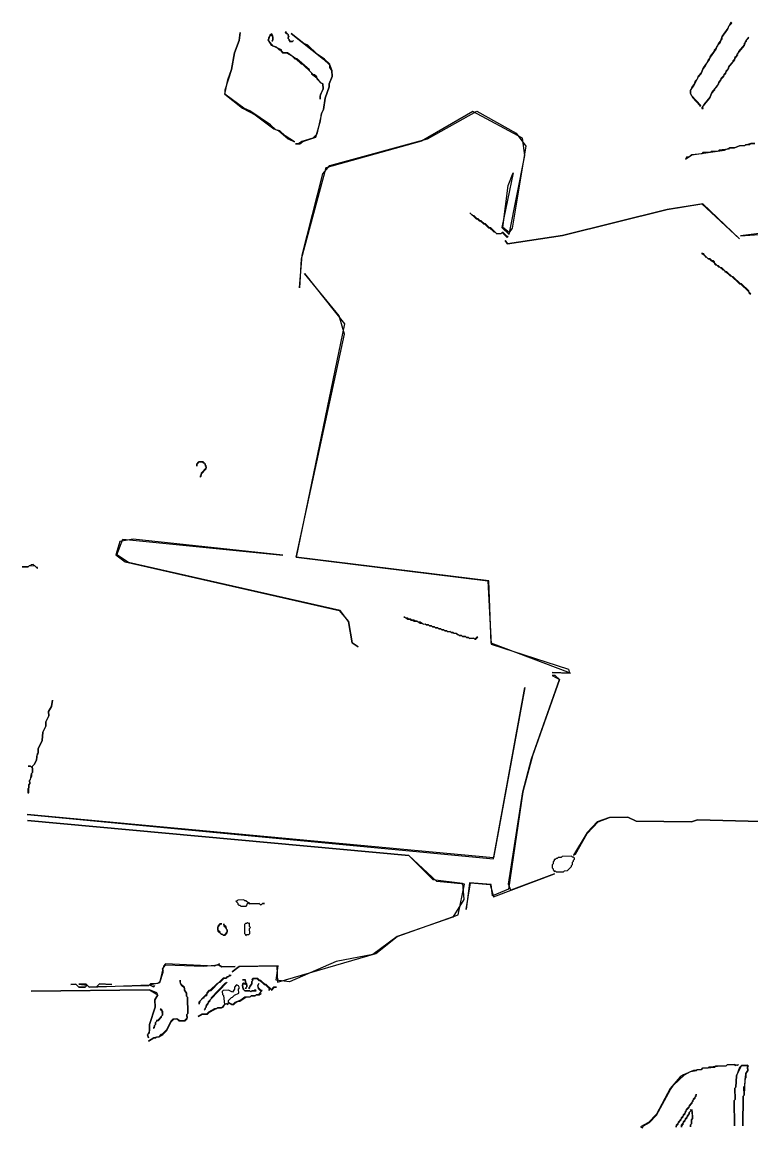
# Model space of a CAD drawing. Header units: inches. Extents: x 0 to 115, y 0 to 66.
# Drawn here: x 0 to 43.1, y -0.4 to 64.9 of the extents above; entities that cross this region are included whole.
import ezdxf

# ---------------------------------------------------------------- set-up
doc = ezdxf.new("R2010")
doc.units = ezdxf.units.IN

msp = doc.modelspace()

# ---------------------------------------------------------------- linework, layer by layer
for points in [[(41.842, 64.901), (41.668, 64.535), (41.316, 64.044), (41.319, 63.923), (41.083, 63.616), (41.027, 63.434), (40.85, 63.249), (40.851, 63.189), (40.616, 62.882), (40.559, 62.699), (40.207, 62.209), (40.092, 61.904), (39.915, 61.719), (39.858, 61.537), (39.74, 61.413), (39.684, 61.231), (39.565, 61.108), (39.45, 60.864), (39.453, 60.682), (39.579, 60.443), (40.012, 59.969), (40.013, 59.909), (40.072, 59.97), (39.516, 60.563), (39.453, 60.682), (39.45, 60.864), (39.685, 61.171), (39.916, 61.659), (40.094, 61.844), (40.208, 62.148), (40.326, 62.272), (40.5, 62.638), (40.969, 63.312), (41.026, 63.494), (41.203, 63.679), (41.317, 63.984), (41.67, 64.475), (41.726, 64.657), (41.904, 64.842)], [(12.856, 64.294), (12.806, 63.81), (12.519, 63.079), (12.358, 62.109), (11.961, 60.892), (11.966, 60.65), (13.01, 59.827), (13.744, 59.419), (14.848, 58.596), (15.153, 58.482), (15.707, 58.01), (16.073, 57.837), (15.522, 58.188), (15.213, 58.483), (14.97, 58.538), (14.662, 58.834), (13.437, 59.654), (13.071, 59.828), (11.966, 60.65), (12.129, 61.5), (12.358, 62.109), (12.519, 63.079), (12.806, 63.81)], [(14.611, 64.149), (14.556, 63.907), (14.497, 63.845), (14.684, 63.547), (14.989, 63.432), (15.174, 63.255), (15.234, 63.256), (15.359, 63.078), (15.6, 63.083), (15.906, 62.908), (16.091, 62.73), (16.151, 62.732), (16.46, 62.436), (16.52, 62.437), (17.075, 61.905), (17.076, 61.845), (17.383, 61.61), (17.384, 61.549), (17.631, 61.313), (17.753, 61.255), (17.759, 60.953), (17.586, 60.587), (17.591, 60.345), (17.587, 60.527), (17.759, 60.953), (17.753, 61.255), (17.631, 61.313), (17.383, 61.61), (17.382, 61.67), (17.259, 61.788), (17.198, 61.787), (16.952, 62.024), (16.95, 62.084), (16.212, 62.733), (16.151, 62.732), (15.661, 63.084), (15.419, 63.079), (15.296, 63.197), (15.295, 63.257), (14.806, 63.489), (14.559, 63.786), (14.555, 63.967), (14.672, 64.151), (14.795, 64.032), (14.799, 63.851), (14.74, 63.79), (14.8, 63.791), (14.794, 64.093), (14.731, 64.212)], [(15.574, 64.351), (15.515, 64.289), (15.576, 64.23), (15.637, 64.231), (15.698, 64.172), (15.703, 63.931), (15.765, 63.871), (15.768, 63.751), (15.949, 63.755), (16.008, 63.816), (15.949, 63.755), (15.828, 63.752), (15.766, 63.811), (15.765, 63.871), (15.703, 63.931), (15.702, 63.991), (15.761, 64.053), (15.7, 64.112), (15.698, 64.172), (15.575, 64.29)], [(15.878, 64.236), (17.783, 62.705), (18.153, 62.351), (18.28, 62.051), (18.288, 61.689), (18.115, 61.263), (18.119, 61.081), (17.891, 60.412), (17.785, 59.745), (17.669, 59.501), (17.392, 58.287), (17.156, 58.041), (16.495, 57.845), (16.317, 57.721), (16.136, 57.717), (16.377, 57.722), (16.556, 57.847), (17.336, 58.105), (17.617, 59.077), (17.669, 59.501), (17.785, 59.745), (17.891, 60.412), (18.119, 61.081), (18.115, 61.263), (18.288, 61.689), (18.28, 62.051), (18.155, 62.23), (18.152, 62.411), (17.843, 62.707), (17.414, 63), (16.86, 63.532), (16.615, 63.648)], [(42.887, 64.017), (42.711, 63.771), (42.655, 63.589), (42.301, 63.159), (42.303, 63.098), (42.184, 62.975), (42.186, 62.915), (42.067, 62.791), (42.069, 62.731), (41.95, 62.608), (41.952, 62.547), (41.715, 62.301), (41.659, 62.118), (41.54, 61.995), (41.542, 61.934), (41.423, 61.811), (41.425, 61.751), (41.247, 61.566), (41.249, 61.505), (41.13, 61.382), (41.074, 61.2), (40.72, 60.769), (40.606, 60.465), (40.252, 60.035), (40.254, 59.974), (40.135, 59.851), (40.137, 59.791), (40.197, 59.792), (40.194, 59.913), (40.607, 60.405), (40.721, 60.709), (40.899, 60.894), (40.898, 60.954), (41.016, 61.078), (41.015, 61.138), (41.133, 61.261), (41.132, 61.322), (41.25, 61.445), (41.249, 61.505), (41.426, 61.69), (41.425, 61.751), (41.543, 61.874), (41.542, 61.934), (41.718, 62.18), (41.716, 62.24), (42.07, 62.671), (42.069, 62.731), (42.245, 62.976), (42.243, 63.037), (42.656, 63.529), (42.654, 63.649), (42.772, 63.773), (42.771, 63.833), (42.889, 63.956)], [(29.54, 58.058), (26.607, 59.628), (23.563, 57.873), (17.917, 56.304), (16.46, 50.897), (16.374, 49.204), (16.515, 51.14), (17.744, 55.938), (18.156, 56.43), (23.923, 58.001), (26.849, 59.633), (29.171, 58.353), (29.731, 57.579), (28.927, 52.729), (28.751, 52.484), (28.382, 52.778), (28.693, 55.262), (28.979, 55.992), (28.322, 52.777), (28.753, 52.363), (29.682, 57.034)], [(26.431, 53.643), (26.801, 53.289), (26.861, 53.29), (26.984, 53.172), (27.045, 53.173), (27.23, 52.996), (27.29, 52.997), (27.537, 52.76), (27.597, 52.762), (27.844, 52.525), (27.904, 52.526), (28.027, 52.408), (28.269, 52.413), (28.328, 52.475), (28.636, 52.179), (28.695, 52.241), (28.635, 52.24), (28.388, 52.476), (28.328, 52.475), (28.269, 52.413), (28.027, 52.408), (27.657, 52.763), (27.597, 52.762), (27.35, 52.998), (27.29, 52.997), (27.105, 53.174), (27.045, 53.173), (26.921, 53.291), (26.861, 53.29), (26.676, 53.467), (26.616, 53.466)], [(42.352, 52.104), (40.194, 54.173), (38.087, 53.827), (31.896, 52.308), (28.644, 51.817), (28.519, 51.996), (28.644, 51.817), (31.896, 52.308), (38.087, 53.827), (40.133, 54.172)], [(42.408, 52.287), (43.796, 52.376), (45.034, 50.952), (45.846, 49.7), (49.318, 45.423), (45.658, 49.998), (45.033, 51.012), (43.919, 52.258), (43.855, 52.438), (44.137, 53.41), (44.382, 53.234), (44.263, 53.171), (44.441, 53.296), (44.373, 53.657), (44.44, 53.356), (44.32, 53.293), (44.135, 53.471), (43.971, 52.682), (43.796, 52.376), (43.674, 52.434)], [(40.134, 51.272), (40.135, 51.212), (40.195, 51.213), (40.319, 51.095), (40.32, 51.035), (40.38, 51.036), (40.504, 50.918), (40.564, 50.919), (40.687, 50.801), (40.748, 50.802), (40.871, 50.684), (40.872, 50.623), (40.934, 50.564), (40.994, 50.565), (41.118, 50.447), (41.178, 50.448), (41.363, 50.271), (41.423, 50.272), (41.485, 50.213), (41.486, 50.153), (41.547, 50.154), (41.793, 49.918), (41.854, 49.919), (42.347, 49.446), (42.407, 49.447), (42.901, 48.974), (42.902, 48.914), (42.963, 48.855), (43.024, 48.856), (42.901, 48.974), (42.899, 49.034), (42.468, 49.448), (42.407, 49.447), (41.976, 49.861), (41.915, 49.86), (41.607, 50.155), (41.547, 50.154), (41.3, 50.39), (41.24, 50.389), (41.116, 50.507), (41.056, 50.506), (40.871, 50.684), (40.87, 50.744), (40.808, 50.803), (40.748, 50.802), (40.624, 50.92), (40.504, 50.918), (40.257, 51.154), (40.256, 51.214), (40.195, 51.213)], [(16.659, 50.056), (19.016, 47.084), (16.163, 33.311), (27.49, 31.917), (27.689, 28.175), (32.251, 26.7), (32.316, 26.46), (31.289, 26.499), (32.377, 26.461), (27.688, 28.236), (27.55, 31.918), (16.163, 33.311), (19.029, 46.48), (18.704, 47.561)], [(10.669, 38.935), (10.427, 38.93), (10.309, 38.807), (10.312, 38.686), (10.309, 38.807), (10.427, 38.93), (10.609, 38.934), (10.67, 38.875), (10.731, 38.876), (10.792, 38.817), (10.795, 38.696), (10.856, 38.637), (10.858, 38.576), (10.562, 38.268), (10.565, 38.147), (10.505, 38.086), (10.507, 38.025), (10.566, 38.087), (10.563, 38.208), (10.859, 38.516), (10.855, 38.697), (10.793, 38.756), (10.792, 38.817)], [(5.753, 34.241), (5.528, 33.45), (6.08, 33.039), (18.706, 30.162), (19.264, 29.509), (19.471, 28.245), (19.839, 28.011), (19.471, 28.245), (19.264, 29.509), (18.767, 30.163), (6.263, 32.983), (5.588, 33.452), (5.932, 34.365), (15.376, 33.415), (6.535, 34.378)], [(0.893, 32.628), (0.892, 32.689), (0.832, 32.688), (0.647, 32.865), (0.526, 32.862), (0.467, 32.801), (0.406, 32.799), (0.347, 32.738), (-0.015, 32.73), (0.347, 32.738), (0.406, 32.799), (0.708, 32.806)], [(22.521, 29.759), (22.581, 29.76), (22.765, 29.643), (22.886, 29.646), (22.947, 29.586), (23.068, 29.589), (23.13, 29.53), (23.311, 29.534), (23.495, 29.417), (23.615, 29.419), (23.677, 29.36), (23.798, 29.363), (23.859, 29.303), (23.98, 29.306), (24.042, 29.247), (24.163, 29.249), (24.224, 29.19), (24.345, 29.193), (24.407, 29.134), (24.528, 29.136), (24.589, 29.077), (24.71, 29.08), (24.772, 29.02), (24.892, 29.023), (24.954, 28.964), (25.075, 28.966), (25.136, 28.907), (25.257, 28.91), (25.319, 28.851), (25.622, 28.797), (25.684, 28.738), (25.744, 28.739), (25.806, 28.68), (25.927, 28.682), (25.988, 28.623), (26.169, 28.627), (26.231, 28.568), (26.352, 28.57), (26.413, 28.511), (26.655, 28.516), (26.717, 28.457), (26.777, 28.458), (26.895, 28.582), (26.835, 28.58), (26.717, 28.457), (26.655, 28.516), (26.413, 28.511), (26.352, 28.57), (26.231, 28.568), (26.169, 28.627), (25.988, 28.623), (25.927, 28.682), (25.806, 28.68), (25.622, 28.797), (25.501, 28.794), (25.44, 28.853), (25.319, 28.851), (25.257, 28.91), (25.136, 28.907), (25.075, 28.966), (24.954, 28.964), (24.892, 29.023), (24.772, 29.02), (24.71, 29.08), (24.589, 29.077), (24.528, 29.136), (24.407, 29.134), (24.345, 29.193), (24.224, 29.19), (24.163, 29.249), (24.042, 29.247), (23.98, 29.306), (23.677, 29.36), (23.493, 29.477), (23.373, 29.474), (23.311, 29.534), (23.19, 29.531), (23.129, 29.59), (23.008, 29.588), (22.946, 29.647), (22.825, 29.644), (22.764, 29.703), (22.643, 29.701), (22.581, 29.76)], [(31.474, 26.321), (31.292, 26.318), (31.72, 26.085), (30.123, 21.581), (29.563, 19.455), (28.717, 13.698), (27.759, 13.315), (27.684, 13.978), (26.414, 14.072), (26.205, 12.497), (26.474, 14.074), (27.624, 13.977), (27.82, 13.256), (31.417, 14.6), (28.839, 13.64), (28.711, 14), (29.563, 19.455), (30.066, 21.398), (31.72, 26.085)], [(29.676, 25.619), (27.833, 15.552), (0.291, 18.117), (27.834, 15.492)], [(1.781, 24.854), (1.728, 24.49), (1.553, 24.184), (1.558, 23.943), (1.385, 23.577), (1.39, 23.335), (1.216, 22.969), (1.166, 22.485), (0.935, 21.997), (0.94, 21.755), (0.881, 21.693), (0.828, 21.33), (0.712, 21.086), (0.535, 20.901), (0.473, 20.96), (0.352, 20.957), (0.473, 20.96), (0.596, 20.842), (0.601, 20.6), (0.542, 20.538), (0.546, 20.357), (0.43, 20.113), (0.434, 19.932), (0.375, 19.87), (0.379, 19.689), (0.32, 19.628), (0.325, 19.386), (0.385, 19.387), (0.375, 19.87), (0.434, 19.932), (0.43, 20.113), (0.49, 20.175), (0.542, 20.538), (0.601, 20.6), (0.594, 20.962), (0.712, 21.086), (0.828, 21.33), (0.882, 21.633), (0.941, 21.695), (0.935, 21.997), (1.166, 22.485), (1.216, 22.969), (1.39, 23.335), (1.385, 23.577), (1.558, 23.943), (1.553, 24.184), (1.728, 24.49)], [(0.299, 17.754), (22.816, 15.689), (24.235, 14.268), (25.991, 14.064), (26.072, 13.099), (25.429, 12.058), (22.13, 10.902), (20.703, 9.845), (18.536, 9.437), (15.783, 8.231), (14.995, 8.336), (15.098, 9.184), (12.803, 9.135), (12.387, 8.825), (12.803, 9.135), (15.038, 9.182), (15.058, 8.216), (20.883, 9.909), (22.13, 10.902), (25.728, 12.185), (26.113, 14.006), (24.479, 14.153), (22.816, 15.689)], [(32.542, 15.711), (32.661, 15.774), (33.361, 16.997), (34.011, 17.675), (34.67, 17.931), (35.757, 17.953), (36.245, 17.722), (39.509, 17.669), (39.868, 17.798), (43.616, 17.695), (39.868, 17.798), (39.509, 17.669), (36.245, 17.722), (35.757, 17.953), (34.67, 17.931), (33.95, 17.674), (33.359, 17.057)], [(32.606, 15.531), (32.544, 15.59), (32.484, 15.589), (32.422, 15.648), (31.879, 15.637), (31.82, 15.575), (31.638, 15.571), (31.579, 15.51), (31.519, 15.508), (31.46, 15.447), (31.399, 15.445), (31.401, 15.385), (31.342, 15.323), (31.344, 15.203), (31.285, 15.141), (31.289, 14.96), (31.35, 14.901), (31.352, 14.84), (31.413, 14.781), (31.415, 14.721), (31.474, 14.782), (31.535, 14.723), (31.958, 14.732), (32.017, 14.794), (32.198, 14.798), (32.435, 15.044), (32.434, 15.105), (32.493, 15.166), (32.49, 15.287), (32.549, 15.349), (32.548, 15.409), (32.607, 15.471)], [(12.602, 12.998), (12.725, 12.879), (12.726, 12.819), (12.788, 12.76), (12.848, 12.761), (12.91, 12.702), (13.212, 12.708), (13.271, 12.77), (13.27, 12.83), (13.329, 12.892), (13.391, 12.833), (13.994, 12.846), (14.056, 12.786), (14.116, 12.788), (14.176, 12.849), (14.296, 12.852), (14.176, 12.849), (14.116, 12.788), (14.056, 12.786), (13.994, 12.846), (13.451, 12.834), (13.389, 12.893), (13.329, 12.892), (13.206, 13.01), (13.145, 13.009), (13.084, 13.068), (12.721, 13.061), (12.662, 12.999)], [(11.663, 11.649), (11.545, 11.526), (11.551, 11.224), (11.736, 11.046), (11.797, 11.048), (11.858, 10.988), (11.979, 10.991), (12.097, 11.114), (12.094, 11.295), (12.032, 11.355), (12.029, 11.475), (11.906, 11.594), (11.905, 11.654), (11.907, 11.533), (12.031, 11.415), (12.032, 11.355), (12.094, 11.295), (12.096, 11.175), (11.919, 10.99), (11.858, 10.988), (11.797, 11.048), (11.736, 11.046), (11.675, 11.105), (11.673, 11.166), (11.55, 11.284), (11.546, 11.465), (11.724, 11.65), (11.784, 11.651)], [(13.293, 11.743), (13.233, 11.682), (13.173, 11.681), (13.114, 11.619), (13.125, 11.075), (13.187, 11.016), (13.188, 10.956), (13.247, 11.018), (13.368, 11.02), (13.427, 11.082), (13.421, 11.384), (13.48, 11.445), (13.418, 11.504), (13.415, 11.686), (13.354, 11.684)], [(12.562, 9.13), (11.777, 9.114), (11.593, 9.231), (11.652, 9.293), (11.353, 9.165), (8.451, 9.286), (8.332, 9.163), (8.11, 8.252), (7.991, 8.128), (7.569, 8.12), (7.451, 7.996), (4.492, 7.934), (4.43, 7.993), (4.548, 8.117), (5.274, 8.072), (4.548, 8.117), (4.371, 7.932), (3.948, 7.923), (3.763, 8.1), (3.34, 8.091), (3.825, 8.041), (3.707, 7.918), (3.344, 7.91), (3.159, 8.088), (2.857, 8.081), (3.159, 8.088), (3.344, 7.91), (3.707, 7.918), (3.825, 8.041), (3.948, 7.923), (7.51, 8.058), (7.754, 7.942), (7.813, 8.004), (7.754, 7.942), (7.51, 8.058), (8.111, 8.191), (8.339, 8.861), (8.276, 8.98), (8.452, 9.226), (10.689, 9.152), (11.593, 9.231), (11.777, 9.114)], [(12.33, 8.642), (12.271, 8.581), (12.21, 8.64), (12.211, 8.579), (12.152, 8.518), (12.091, 8.516), (12.032, 8.455), (11.851, 8.451), (11.556, 8.143), (11.495, 8.141), (11.081, 7.71), (11.021, 7.709), (10.903, 7.585), (10.904, 7.525), (10.431, 7.032), (10.433, 6.911), (10.432, 6.971), (10.491, 7.033), (10.49, 7.093), (10.667, 7.278), (10.728, 7.28), (10.727, 7.34), (10.786, 7.402), (10.846, 7.403), (10.905, 7.465), (10.904, 7.525), (11.081, 7.71), (11.142, 7.711), (11.615, 8.204), (11.675, 8.206), (11.912, 8.452), (12.032, 8.455), (12.091, 8.516), (12.152, 8.518), (12.211, 8.579), (12.271, 8.581)], [(9.316, 8.337), (9.32, 8.156), (9.383, 8.037), (9.568, 7.859), (9.57, 7.739), (9.695, 7.56), (9.699, 7.379), (9.76, 7.32), (9.781, 6.354), (9.722, 6.292), (9.725, 6.111), (9.548, 5.926), (9.306, 5.921), (9.123, 6.038), (8.881, 6.033), (8.763, 5.909), (8.531, 5.421), (8.236, 5.113), (8.175, 5.112), (8.057, 4.988), (7.757, 4.922), (7.458, 4.734), (7.757, 4.922), (7.877, 4.924), (7.936, 4.986), (8.057, 4.988), (8.296, 5.114), (8.533, 5.361), (8.764, 5.849), (8.942, 6.034), (9.123, 6.038), (9.246, 5.919), (9.608, 5.927), (9.727, 6.05), (9.722, 6.292), (9.781, 6.354), (9.76, 7.32), (9.699, 7.379), (9.695, 7.56), (9.57, 7.739), (9.567, 7.92), (9.382, 8.097), (9.319, 8.217)], [(13.972, 8.133), (13.914, 8.011), (13.918, 7.83), (14.103, 7.652), (13.926, 7.467), (13.805, 7.465), (13.746, 7.403), (13.504, 7.398), (13.445, 7.337), (13.143, 7.33), (12.906, 7.144), (12.546, 7.016), (12.428, 6.892), (12.245, 6.949), (12.183, 7.008), (12.181, 7.129), (12.358, 7.314), (12.419, 7.315), (12.537, 7.438), (12.776, 7.564), (12.771, 7.806), (12.83, 7.867), (12.767, 7.987), (12.645, 8.045), (12.527, 7.921), (12.529, 7.801), (12.412, 7.617), (12.168, 7.733), (11.866, 7.726), (11.807, 7.665), (11.811, 7.484), (11.873, 7.424), (11.944, 6.882), (11.767, 6.697), (11.526, 6.692), (11.466, 6.631), (11.346, 6.628), (10.987, 6.439), (10.869, 6.316), (10.627, 6.311), (10.388, 6.185), (10.627, 6.311), (10.929, 6.317), (11.047, 6.44), (11.526, 6.692), (11.767, 6.697), (11.887, 6.76), (11.944, 6.882), (12.064, 6.945), (12.126, 6.886), (12.183, 7.008), (12.367, 6.891), (12.488, 6.894), (12.606, 7.017), (12.726, 7.08), (12.846, 7.082), (13.204, 7.331), (13.445, 7.337), (13.504, 7.398), (13.746, 7.403), (13.805, 7.465), (13.986, 7.469), (14.106, 7.532), (14.044, 7.591), (14.162, 7.714), (14.102, 7.713), (13.917, 7.89), (13.914, 8.011)], [(12.098, 8.214), (12.039, 8.153), (11.978, 8.152), (11.151, 7.288), (11.152, 7.228), (10.974, 7.043), (10.976, 6.983), (10.857, 6.859), (10.86, 6.739), (10.801, 6.677), (10.802, 6.617), (10.743, 6.555), (10.802, 6.617), (10.801, 6.677), (10.86, 6.739), (10.859, 6.799), (10.977, 6.922), (10.976, 6.983), (11.094, 7.106), (11.093, 7.166)], [(13.001, 8.354), (13.122, 8.357), (13.183, 8.298), (13.186, 8.177), (13.127, 8.115), (13.065, 8.174), (13.006, 8.113), (13.012, 7.811), (13.136, 7.693), (13.438, 7.699), (13.499, 7.64), (13.558, 7.701), (13.8, 7.706), (13.738, 7.766), (13.679, 7.704), (13.558, 7.701), (13.499, 7.64), (13.438, 7.699), (13.136, 7.693), (13.074, 7.752), (13.073, 7.812), (13.011, 7.871), (13.007, 8.052), (13.066, 8.114), (13.187, 8.116), (13.249, 8.057), (13.251, 7.937), (13.192, 7.875), (13.194, 7.815), (13.192, 7.875), (13.251, 7.937), (13.248, 8.118), (13.186, 8.177), (13.182, 8.358)], [(13.375, 7.818), (13.434, 7.88), (13.433, 7.94), (13.551, 8.064), (13.547, 8.245), (13.606, 8.306), (13.605, 8.367), (13.664, 8.429), (13.845, 8.432), (13.968, 8.314), (14.029, 8.315), (14.275, 8.079), (14.336, 8.08), (14.582, 7.844), (14.585, 7.723), (14.584, 7.783), (14.643, 7.845), (14.705, 7.786), (14.706, 7.725), (14.883, 7.91), (15.004, 7.913), (14.823, 7.909), (14.705, 7.786), (14.396, 8.081), (14.336, 8.08), (14.089, 8.317), (14.029, 8.315), (13.906, 8.434), (13.604, 8.427), (13.545, 8.366), (13.606, 8.306), (13.547, 8.245), (13.55, 8.124), (13.431, 8.001), (13.433, 7.94), (13.373, 7.879)], [(0.51, 7.67), (7.516, 7.756), (8.005, 7.464), (7.831, 7.158), (7.839, 6.736), (7.499, 5.702), (7.506, 5.339), (7.39, 5.095), (7.455, 4.915), (7.39, 5.095), (7.509, 5.219), (7.499, 5.702), (7.839, 6.736), (7.831, 7.158), (8.005, 7.464), (7.942, 7.584), (7.516, 7.756)], [(8.204, 6.623), (8.144, 6.621), (8.267, 6.503), (8.272, 6.262), (7.977, 5.953), (7.916, 5.952), (7.917, 5.892), (7.858, 5.83), (7.861, 5.709), (7.802, 5.648), (7.803, 5.587), (7.744, 5.526), (7.745, 5.465), (7.804, 5.527), (7.802, 5.648), (7.861, 5.709), (7.858, 5.83), (7.977, 5.953), (8.037, 5.955), (8.214, 6.139), (8.213, 6.2), (8.272, 6.262), (8.266, 6.563)], [(42.285, 3.349), (42.226, 3.288), (42.044, 3.344), (41.621, 3.335), (41.562, 3.274), (40.537, 3.192), (40.478, 3.13), (40.176, 3.124), (40.117, 3.062), (39.635, 2.992), (39.036, 2.737), (38.857, 2.613), (38.267, 1.936), (37.454, 0.409), (36.981, -0.085), (36.503, -0.336), (36.625, -0.394), (36.682, -0.272), (37.041, -0.083), (37.455, 0.348), (38.269, 1.876), (38.445, 2.121), (39.096, 2.739), (39.455, 2.927), (39.816, 2.995), (39.875, 3.057), (40.117, 3.062), (40.176, 3.124), (40.899, 3.199), (40.958, 3.261), (41.562, 3.274), (41.621, 3.335), (42.044, 3.344), (42.106, 3.285)], [(42.83, 3.3), (42.468, 3.293), (42.35, 3.169), (42.179, 2.682), (42.132, 2.017), (42.073, 1.955), (42.087, 1.291), (42.028, 1.229), (42.059, -0.28), (42.028, 1.229), (42.087, 1.291), (42.073, 1.955), (42.132, 2.017), (42.179, 2.682), (42.468, 3.293), (42.77, 3.299), (42.831, 3.24), (42.837, 2.998), (42.72, 2.815), (42.725, 2.573), (42.666, 2.511), (42.625, 1.544), (42.566, 1.482), (42.543, -0.27), (42.566, 1.482), (42.625, 1.544), (42.615, 2.027), (42.674, 2.089), (42.72, 2.815), (42.837, 2.998), (42.833, 3.179), (42.892, 3.241)], [(39.785, 1.605), (39.786, 1.545), (39.727, 1.483), (39.728, 1.423), (39.61, 1.3), (39.611, 1.239), (39.552, 1.177), (39.553, 1.117), (39.376, 0.932), (39.377, 0.872), (39.2, 0.687), (39.201, 0.626), (39.142, 0.565), (39.143, 0.504), (39.025, 0.381), (39.026, 0.321), (38.908, 0.197), (38.909, 0.137), (38.732, -0.048), (38.733, -0.108), (38.615, -0.232), (38.617, -0.352), (38.616, -0.292), (38.734, -0.169), (38.733, -0.108), (38.91, 0.077), (38.909, 0.137), (39.027, 0.26), (39.026, 0.321), (39.144, 0.444), (39.143, 0.504), (39.202, 0.566), (39.201, 0.626), (39.378, 0.811), (39.377, 0.872), (39.554, 1.057), (39.553, 1.117), (39.612, 1.179), (39.611, 1.239), (39.729, 1.362), (39.728, 1.423), (39.787, 1.484)], [(39.562, 0.694), (39.503, 0.633), (39.441, 0.692), (39.503, 0.633), (39.385, 0.509), (39.386, 0.449), (39.268, 0.326), (39.269, 0.265), (39.151, 0.142), (39.152, 0.082), (39.034, -0.042), (39.035, -0.102), (38.917, -0.225), (38.919, -0.346), (38.918, -0.286), (39.036, -0.162), (39.035, -0.102), (39.153, 0.021), (39.152, 0.082), (39.27, 0.205), (39.269, 0.265), (39.387, 0.389), (39.385, 0.509), (39.503, 0.633), (39.565, 0.574), (39.573, 0.151), (39.514, 0.089), (39.519, -0.152), (39.46, -0.214), (39.463, -0.335), (39.46, -0.214), (39.519, -0.152), (39.514, 0.089), (39.573, 0.151)]]:
    msp.add_lwpolyline(points, close=True)
msp.add_lwpolyline([(43.261, 57.742), (43.019, 57.737), (42.659, 57.608), (42.357, 57.602), (42.058, 57.475), (41.756, 57.468), (41.697, 57.407), (41.155, 57.335), (41.096, 57.273), (40.673, 57.264), (40.614, 57.203), (40.191, 57.194), (40.132, 57.132), (39.529, 57.059), (39.351, 56.935), (39.23, 56.932), (39.172, 56.81), (39.529, 57.059), (41.457, 57.341), (41.756, 57.468), (42.058, 57.475), (42.357, 57.602), (42.659, 57.608), (42.718, 57.67), (42.96, 57.675), (43.019, 57.737), (43.261, 57.742)])

doc.saveas('drawing.dxf')
